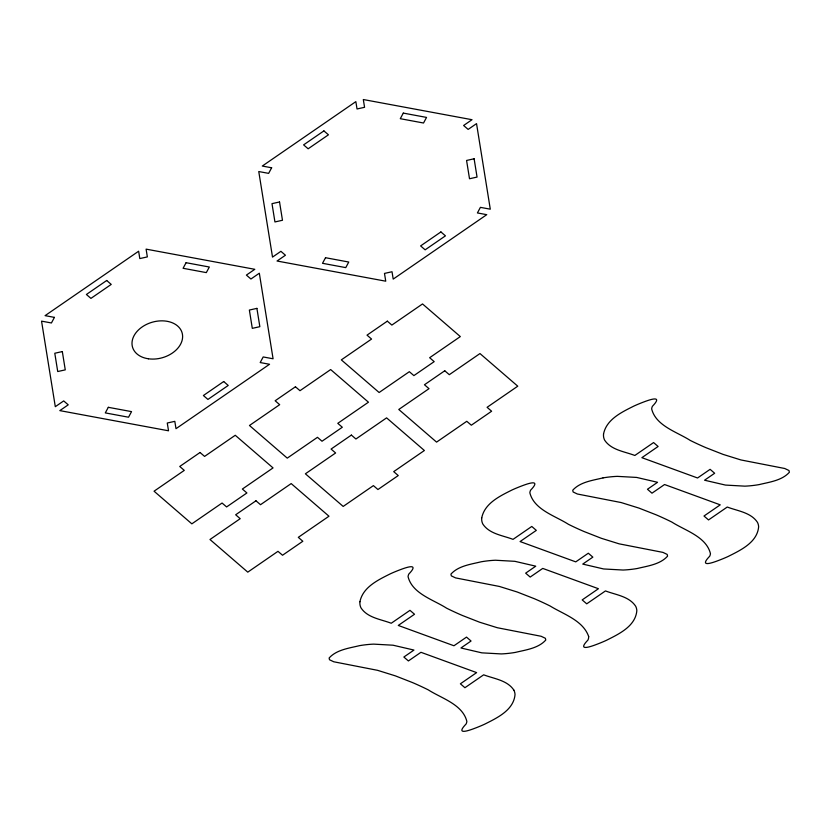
<?xml version="1.0" encoding="UTF-8"?>
<svg xmlns="http://www.w3.org/2000/svg" width="831" height="831" viewBox="0 0 831 831"><rect width="100%" height="100%" fill="white"/><g stroke="black" fill="none" stroke-linecap="round" stroke-linejoin="round"><path stroke-width="1.25" d="M603.046 477.887C592.68 480.422 580.183 481.928 572.725 490.238L573.13 491.983L577.379 494.009L621.183 502.558L638.956 508.094L656.158 514.825A363.199 259.937 -16.1 0 1 671.895 522.097C685.18 530.635 706.236 536.597 710.443 553.581A12.527 8.964 -16.1 0 1 709.705 556.209C697.396 568.934 715.086 561.839 721.672 559.242A105.464 75.486 -16.1 0 0 728.205 556.448C740.566 550.205 757.186 542.518 758.63 526.916A21.429 15.332 -16.1 0 0 757.457 522.335C750.881 512.384 737.606 511.013 727.26 507.035L708.531 519.936L703.992 516.02L720.238 504.843L664.551 484.525L651.992 493.178L647.463 489.262L657.57 482.302L636.66 477.43L617.215 476.36A83.193 59.541 -16.1 0 0 603.046 477.887M513.859 690.104C507.274 680.153 493.998 678.792 483.663 674.814L464.924 687.715L460.395 683.799L476.63 672.611L420.953 652.304L408.395 660.946L403.856 657.03L413.963 650.071L393.053 645.209L373.607 644.129A83.193 59.541 -16.1 0 0 359.449 645.666C349.082 648.201 336.586 649.697 329.118 658.007L329.523 659.762L333.771 661.777L377.575 670.326L395.359 675.863L412.55 682.594A363.199 259.937 -16.1 0 1 428.287 689.875C441.573 698.404 462.628 704.366 466.845 721.36A12.527 8.964 -16.1 0 1 466.108 723.978C453.788 736.702 471.478 729.618 478.064 727.021A105.464 75.486 -16.1 0 0 484.598 724.217C496.959 717.984 513.579 710.287 515.023 694.695A21.429 15.332 -16.1 0 0 513.859 690.104M359.927 601.758L359.875 603.368A21.429 15.332 -16.1 0 0 361.038 607.949C367.624 617.9 380.899 619.261 391.245 623.25L409.974 610.338L414.513 614.254L398.267 625.442L453.955 645.76L466.513 637.107L471.042 641.023L460.935 647.983L481.845 652.854L501.29 653.924A83.193 59.541 -16.1 0 0 515.459 652.387C525.826 649.863 538.322 648.357 545.78 640.047L545.375 638.291L541.126 636.276L497.322 627.727L479.539 622.19L462.348 615.459A363.199 259.937 -16.1 0 1 446.611 608.188C433.325 599.65 412.269 593.687 408.063 576.693A12.527 8.964 -16.1 0 1 408.8 574.076C421.109 561.351 403.419 568.446 396.834 571.032A105.464 75.486 -16.1 0 0 390.3 573.837C378.178 579.903 362.846 587.112 359.927 601.758M481.731 517.879L481.679 519.479A21.429 15.332 -16.1 0 0 482.842 524.06C489.428 534.021 502.703 535.382 513.039 539.361L531.778 526.459L536.317 530.375L520.071 541.552L575.758 561.87L588.317 553.217L592.846 557.134L582.739 564.093L603.649 568.965L623.094 570.035A83.193 59.541 -16.1 0 0 637.263 568.508C647.629 565.973 660.115 564.478 667.584 556.157L667.179 554.412L662.93 552.386L619.126 543.838L601.343 538.301L584.151 531.57A363.199 259.937 -16.1 0 1 568.414 524.299C555.129 515.76 534.073 509.798 529.856 492.814A12.527 8.964 -16.1 0 1 530.594 490.186C542.913 477.461 525.223 484.556 518.637 487.153A105.464 75.486 -16.1 0 0 512.104 489.947C499.982 496.024 484.65 503.233 481.731 517.879M588.67 636.504L588.649 637.47A12.527 8.964 -16.1 0 1 587.912 640.088C575.592 652.813 593.282 645.729 599.868 643.132A105.464 75.486 -16.1 0 0 606.401 640.327C618.763 634.095 635.383 626.397 636.826 610.806A21.429 15.332 -16.1 0 0 635.663 606.225C629.077 596.263 615.802 594.903 605.467 590.924L586.728 603.825L582.188 599.909L598.434 588.722L542.747 568.414L530.188 577.067L525.659 573.151L535.766 566.181L514.856 561.32L495.411 560.239A83.193 59.541 -16.1 0 0 481.242 561.777C470.876 564.311 458.39 565.807 450.921 574.128L451.326 575.873L455.575 577.898L499.379 586.447L517.162 591.984L534.354 598.715A363.199 259.937 -16.1 0 1 550.091 605.986C563.532 614.306 583.03 620.331 588.67 636.504M603.535 433.99L603.483 435.589A21.429 15.332 -16.1 0 0 604.646 440.17C611.232 450.132 624.507 451.493 634.842 455.471L653.582 442.57L658.11 446.486L641.875 457.673L697.552 477.981L710.11 469.338L714.65 473.255L704.543 480.214L725.453 485.075L744.898 486.156A83.193 59.541 -16.1 0 0 759.056 484.618C769.423 482.084 781.919 480.588 789.388 472.268L788.983 470.523L784.734 468.497L740.93 459.948L723.147 454.412L705.955 447.68A363.199 259.937 -16.1 0 1 690.218 440.409C676.933 431.881 655.877 425.919 651.66 408.925A12.527 8.964 -16.1 0 1 652.397 406.307C664.717 393.582 647.027 400.667 640.441 403.264A105.464 75.486 -16.1 0 0 633.908 406.068C621.785 412.134 606.453 419.343 603.535 433.99M54.431 317.38L51.429 322.968L41.55 321.14L55.303 406.691L63.696 400.916L68.225 404.832L59.832 410.618L168.527 430.79L167.27 423.021L174.811 421.338L175.995 428.692L269.535 364.279L260.196 362.545L263.198 356.946L273.077 358.784L259.324 273.222L250.931 279.008L246.402 275.092L254.785 269.306L146.1 249.134L147.347 256.904L139.805 258.576L138.632 251.222L45.092 315.645L54.431 317.38M108.31 407.315L105.298 412.903L128.535 417.214L131.547 411.625L108.31 407.315M186.082 262.7L183.08 268.288L206.317 272.61L209.329 267.021L186.082 262.7M271.644 167.779L268.642 173.367L258.763 171.539L272.516 257.101L280.909 251.315L285.438 255.231L277.045 261.017L385.74 281.19L384.483 273.42L392.024 271.747L393.208 279.102L486.748 214.678L477.41 212.944L480.411 207.355L490.29 209.183L476.537 123.622L468.144 129.407L463.615 125.491L472.008 119.706L363.313 99.533L364.57 107.303L357.029 108.975L355.845 101.631L262.305 166.044L271.644 167.779M325.523 257.714L322.511 263.302L345.758 267.624L348.76 262.035L325.523 257.714M403.295 113.099L400.293 118.698L423.53 123.009L426.542 117.42L403.295 113.099M106.7 280.494L86.393 294.475L90.932 298.391L111.229 284.41L106.7 280.494M323.913 130.893L303.606 144.874L308.145 148.791L328.442 134.809L323.913 130.893M223.695 381.533L203.398 395.514L207.927 399.431L228.224 385.449L223.695 381.533M440.908 231.932L420.611 245.914L425.14 249.83L445.447 235.848L440.908 231.932M387.329 321.161L367.022 335.142L371.561 339.058L341.333 359.875L379.123 392.512L409.351 371.696L413.88 375.612L434.187 361.63L429.648 357.714L460.322 336.586L422.532 303.949L391.858 325.077L387.329 321.161M200.042 452.49L179.745 466.471L184.274 470.388L154.057 491.204L191.847 523.842L222.064 503.025L226.603 506.941L246.9 492.96L242.372 489.044L273.046 467.915L235.256 435.278L204.582 456.406L200.042 452.49M295.452 386.779L275.154 400.76L279.683 404.676L249.466 425.493L287.256 458.13L317.473 437.314L322.013 441.23L342.31 427.248L337.781 423.332L368.455 402.204L330.665 369.566L299.991 390.695L295.452 386.779M255.969 500.792L235.672 514.773L240.201 518.689L209.983 539.506L247.773 572.144L277.99 551.327L282.53 555.243L302.827 541.261L298.298 537.345L328.972 516.217L291.182 483.58L260.508 504.708L255.969 500.792M351.378 435.08L331.081 449.062L335.62 452.978L305.393 473.795L343.182 506.432L373.41 485.616L377.939 489.532L398.246 475.55L393.707 471.634L424.381 450.506L386.592 417.868L355.917 438.997L351.378 435.08M444.762 370.771L424.464 384.753L429.004 388.669L398.776 409.475L436.566 442.113L466.783 421.296L471.322 425.212L491.62 411.231L487.091 407.315L517.765 386.186L479.975 353.559L449.301 374.688L444.762 370.771M279.538 201.975L271.997 203.647L274.936 221.95L282.478 220.267L279.538 201.975M474.117 158.783L466.575 160.456L469.515 178.748L477.056 177.076L474.117 158.783M62.325 351.575L54.784 353.248L57.723 371.54L65.265 369.868L62.325 351.575M256.904 308.374L249.362 310.046L252.302 328.349L259.843 326.676L256.904 308.374M148.406 358.784A25.803 18.459 -16.1 0 0 182.28 333.511A25.803 18.459 -16.1 0 0 141.249 327.591A25.803 18.459 -16.1 0 0 148.406 358.784"/></g></svg>
